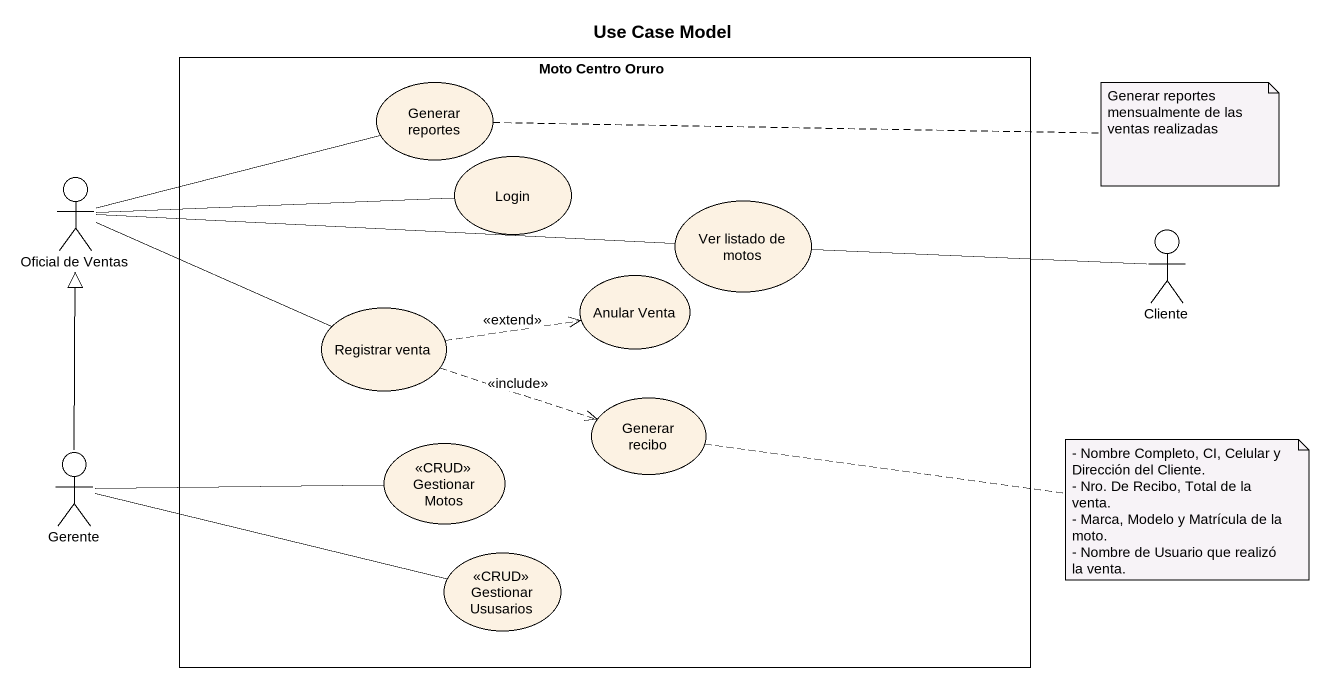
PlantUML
@startuml
title Use Case Model
rectangle "Moto Centro Oruro" as Moto_Centro_Oruro {
  usecase "Generar reportes" as Generar_reportes
  usecase Login #FCF2E3
  usecase "Ver listado de motos" as Ver_listado_de_motos
  usecase "Anular Venta" as Anular_Venta
  usecase "Registrar venta" as Registrar_venta
  usecase "Generar recibo" as Generar_recibo
  usecase "Gestionar Motos" as Gestionar_Motos <<CRUD>>
  usecase "Gestionar Ususarios" as Gestionar_Ususarios <<CRUD>>
}
actor "Oficial de Ventas" as Oficial_de_Ventas
actor Cliente
actor Gerente
Oficial_de_Ventas -right- Generar_reportes
Oficial_de_Ventas -right- Login
Oficial_de_Ventas -right- Ver_listado_de_motos
Oficial_de_Ventas -right- Registrar_venta
Cliente -left- Ver_listado_de_motos
Registrar_venta .right.> Anular_Venta : <<extend>>
Registrar_venta .right.> Generar_recibo : <<include>>
Gerente -up-|> Oficial_de_Ventas
Gerente -right- Gestionar_Motos
Gerente -right- Gestionar_Ususarios
note right of Generar_reportes : Generar reportes mensualmente de las ventas realizadas
note right of Generar_recibo
  - Nombre Completo, CI, Celular y Dirección del Cliente.
  - Nro. De Recibo, Total de la venta.
  - Marca, Modelo y Matrícula de la moto.
  - Nombre de Usuario que realizó la venta.
end note
@enduml
